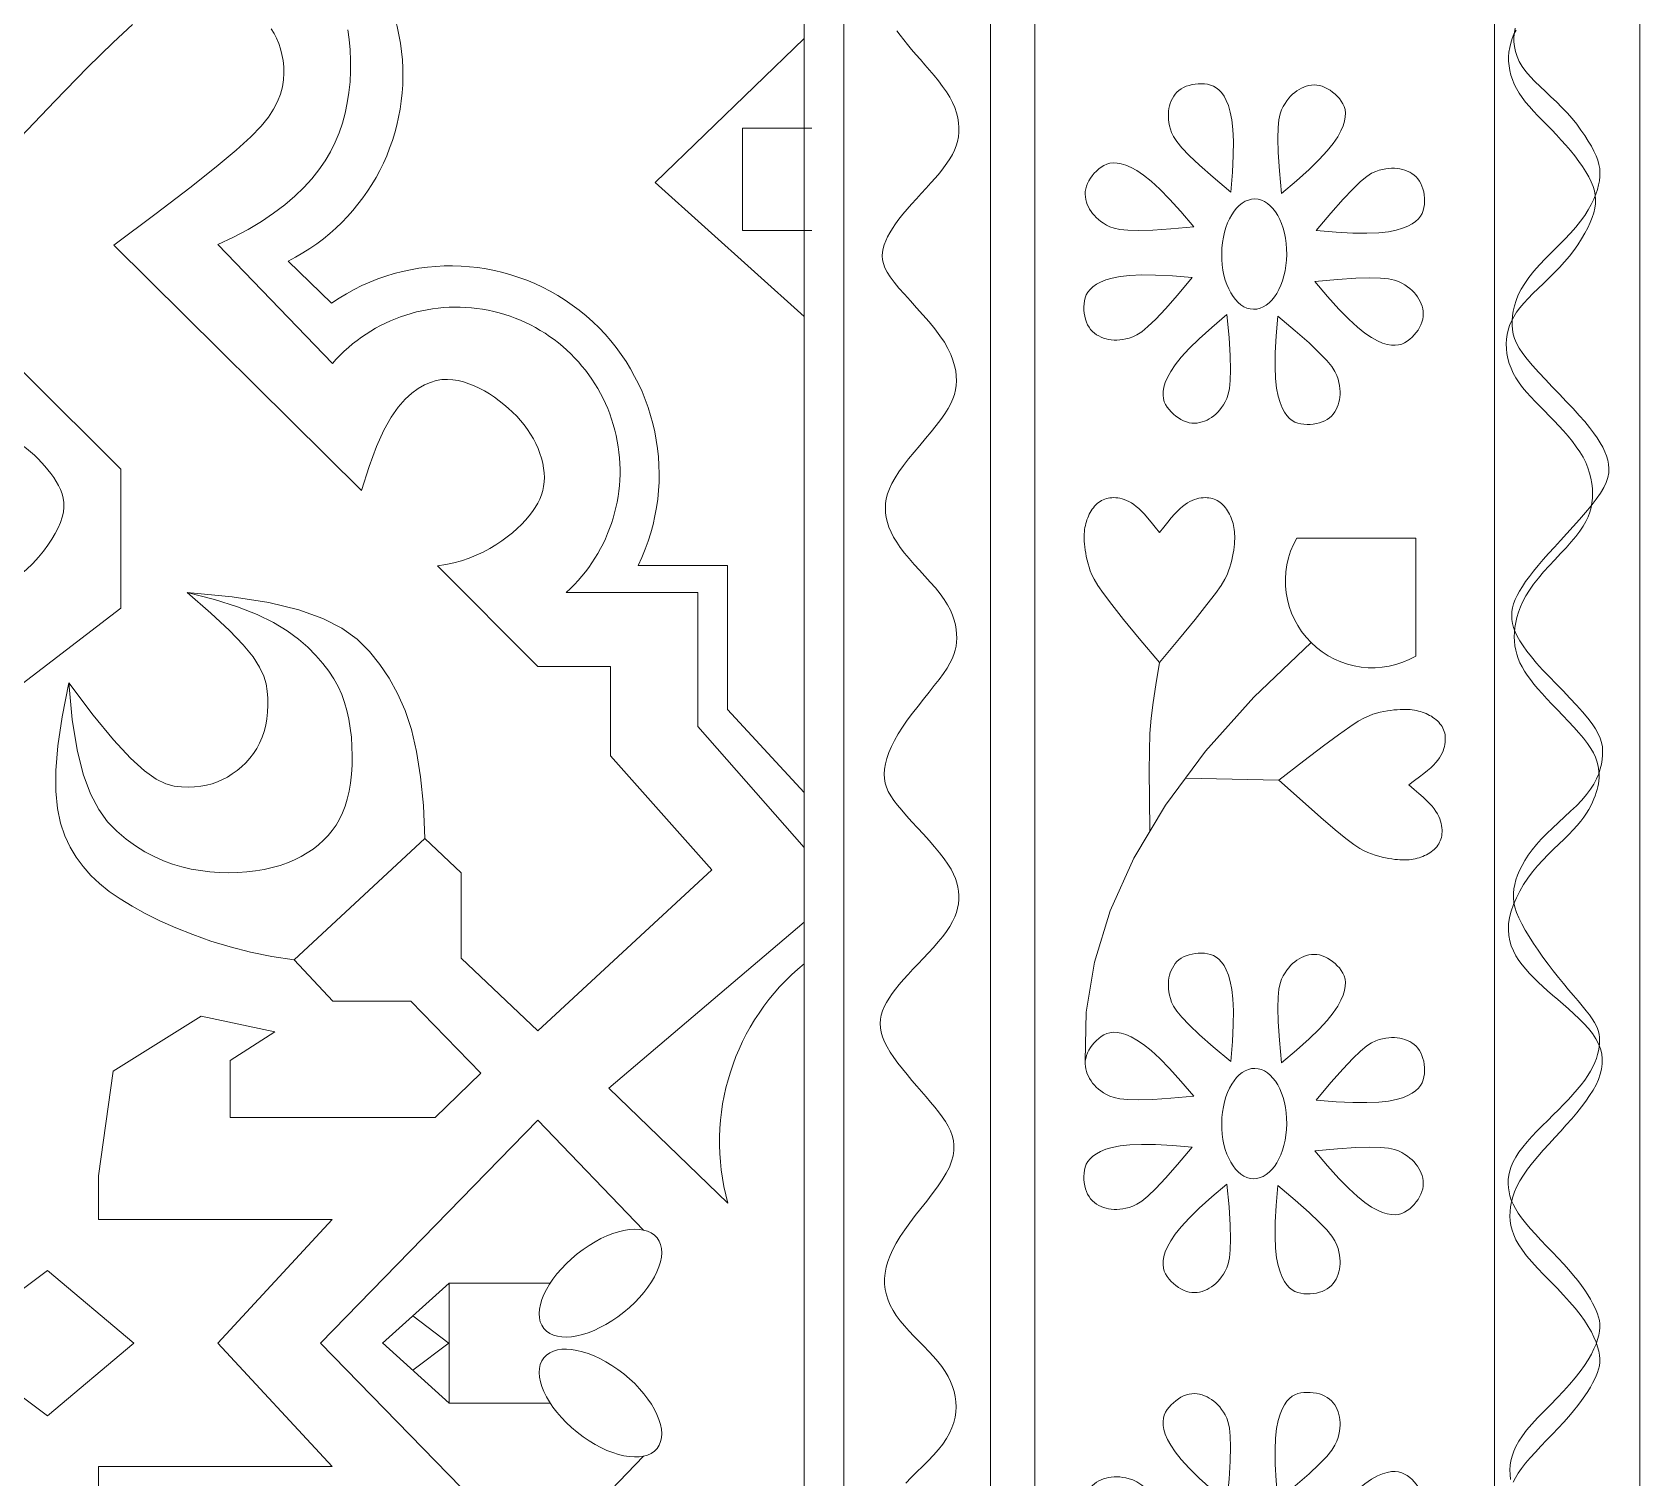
# Model space of a CAD drawing. Header units: inches. Extents: x -813 to 82, y -70 to 268.
# Drawn here: x -20.35 to -3, y 157.28 to 172.88 of the extents above; entities that cross this region are included whole.
import ezdxf

# ---------------------------------------------------------------- set-up
doc = ezdxf.new("R2010")
doc.units = ezdxf.units.IN
doc.header["$MEASUREMENT"] = 0
for name, color, linetype, lineweight, true_color in [('Black', 7, 'Continuous', 0, 0x000000), ('Blue', 7, 'Continuous', 0, 0x1081b2), ('Brown', 7, 'Continuous', 0, 0x653e10), ('Grey', 7, 'Continuous', 0, 0x58676a), ('Layak Architect', 1, 'Continuous', 5, 0xff0000), ('Mustard', 7, 'Continuous', 0, 0xa79b1b), ('White', 7, 'Continuous', 0, 0xffffff)]:
    doc.layers.add(name, color=color, linetype=linetype, lineweight=lineweight, true_color=true_color)
doc.layers.add('Rugs', color=201, linetype='Continuous')

# ---------------------------------------------------------------- blocks, each defined once
blk = doc.blocks.new('*U72')
at = {"layer": 'Mustard'}
blk.add_lwpolyline([(11.32, -20.49), (4.65, -14.93), (-0.53, -10.37), (-4.43, -6.69), (-7.23, -3.75), (-9.15, -1.41), (-10.37, 0.46), (-11.11, 2), (-11.55, 3.34), (-11.87, 4.59), (-12.1, 5.79), (-12.25, 6.94), (-12.31, 8.04), (-12.3, 9.1), (-12.22, 10.13), (-12.06, 11.12), (-11.84, 12.1), (-11.56, 13.05), (-11.2, 13.98), (-10.78, 14.87), (-10.28, 15.73), (-9.7, 16.53), (-9.04, 17.28), (-8.29, 17.96), (-7.46, 18.56), (-6.53, 19.09), (-5.52, 19.53), (-4.45, 19.89), (-3.33, 20.17), (-2.17, 20.36), (-0.99, 20.47), (0.2, 20.49), (1.38, 20.43), (2.54, 20.27), (3.68, 20), (4.78, 19.58), (5.85, 18.98), (6.87, 18.17), (7.85, 17.12), (8.78, 15.79), (9.65, 14.17), (10.45, 12.2), (11.15, 9.77), (11.72, 6.79), (12.12, 3.14), (12.31, -1.3), (12.27, -6.65), (11.95, -13.01), (11.32, -20.49)], dxfattribs=at)
blk = doc.blocks.new('*U92')
at = {"layer": 'Mustard', "color": 0, "linetype": 'ByBlock', "lineweight": -2, "transparency": 16777216}
for p, rotation in [((6003767008.540522, 3337138647.324628), 315.0000000000001), ((6003766946.314736, 3337138618.737947), 45.00000000000002), ((6003767035.721244, 3337138622.132231), 270), ((6003767037.127202, 3337138585.098843), 225), ((6003766947.720695, 3337138581.704559), 90.00000000000001), ((6003766974.901417, 3337138556.512162), 135), ((6003767011.934805, 3337138557.91812), 180)]:
    blk.add_blockref('*U72', p, dxfattribs=dict(at, rotation=rotation))
blk.add_blockref('*U72', (6003766971.507133, 3337138645.91867), dxfattribs=at)
blk = doc.blocks.new('*U93')
at = {"layer": 'Mustard'}
blk.add_lwpolyline([(11.32, -20.49), (4.65, -14.93), (-0.53, -10.37), (-4.43, -6.69), (-7.23, -3.75), (-9.15, -1.41), (-10.37, 0.46), (-11.11, 2), (-11.55, 3.34), (-11.87, 4.59), (-12.1, 5.79), (-12.25, 6.94), (-12.31, 8.04), (-12.3, 9.1), (-12.22, 10.13), (-12.06, 11.12), (-11.84, 12.1), (-11.56, 13.05), (-11.2, 13.98), (-10.78, 14.87), (-10.28, 15.73), (-9.7, 16.53), (-9.04, 17.28), (-8.29, 17.96), (-7.46, 18.56), (-6.53, 19.09), (-5.52, 19.53), (-4.45, 19.89), (-3.33, 20.17), (-2.17, 20.36), (-0.99, 20.47), (0.2, 20.49), (1.38, 20.43), (2.54, 20.27), (3.68, 20), (4.78, 19.58), (5.85, 18.98), (6.87, 18.17), (7.85, 17.12), (8.78, 15.79), (9.65, 14.17), (10.45, 12.2), (11.15, 9.77), (11.72, 6.79), (12.12, 3.14), (12.31, -1.3), (12.27, -6.65), (11.95, -13.01), (11.32, -20.49)], dxfattribs=at)
blk = doc.blocks.new('*U68')
at = {"layer": 'Mustard', "color": 0, "linetype": 'ByBlock', "lineweight": -2, "transparency": 16777216}
for p, rotation in [((6003767008.540522, 3337138647.324628), 315.0000000000001), ((6003766946.314736, 3337138618.737947), 45.00000000000002), ((6003767035.721244, 3337138622.132231), 270), ((6003767037.127202, 3337138585.098843), 225), ((6003766947.720695, 3337138581.704559), 90.00000000000001), ((6003766974.901417, 3337138556.512162), 135), ((6003767011.934805, 3337138557.91812), 180)]:
    blk.add_blockref('*U93', p, dxfattribs=dict(at, rotation=rotation))
blk.add_blockref('*U93', (6003766971.507133, 3337138645.91867), dxfattribs=at)
blk = doc.blocks.new('*U53')
at = {"layer": 'Mustard'}
blk.add_lwpolyline([(11.32, -20.49), (4.65, -14.93), (-0.53, -10.37), (-4.43, -6.69), (-7.23, -3.75), (-9.15, -1.41), (-10.37, 0.46), (-11.11, 2), (-11.55, 3.34), (-11.87, 4.59), (-12.1, 5.79), (-12.25, 6.94), (-12.31, 8.04), (-12.3, 9.1), (-12.22, 10.13), (-12.06, 11.12), (-11.84, 12.1), (-11.56, 13.05), (-11.2, 13.98), (-10.78, 14.87), (-10.28, 15.73), (-9.7, 16.53), (-9.04, 17.28), (-8.29, 17.96), (-7.46, 18.56), (-6.53, 19.09), (-5.52, 19.53), (-4.45, 19.89), (-3.33, 20.17), (-2.17, 20.36), (-0.99, 20.47), (0.2, 20.49), (1.38, 20.43), (2.54, 20.27), (3.68, 20), (4.78, 19.58), (5.85, 18.98), (6.87, 18.17), (7.85, 17.12), (8.78, 15.79), (9.65, 14.17), (10.45, 12.2), (11.15, 9.77), (11.72, 6.79), (12.12, 3.14), (12.31, -1.3), (12.27, -6.65), (11.95, -13.01), (11.32, -20.49)], dxfattribs=at)
blk = doc.blocks.new('*U23')
at = {"layer": 'Mustard', "color": 0, "linetype": 'ByBlock', "lineweight": -2, "transparency": 16777216}
for p, rotation in [((6003767008.540522, 3337138647.324628), 315.0000000000001), ((6003766946.314736, 3337138618.737947), 45.00000000000002), ((6003767035.721244, 3337138622.132231), 270), ((6003767037.127202, 3337138585.098843), 225), ((6003766947.720695, 3337138581.704559), 90.00000000000001), ((6003766974.901417, 3337138556.512162), 135), ((6003767011.934805, 3337138557.91812), 180)]:
    blk.add_blockref('*U53', p, dxfattribs=dict(at, rotation=rotation))
blk.add_blockref('*U53', (6003766971.507133, 3337138645.91867), dxfattribs=at)
blk = doc.blocks.new('*U58')
at = {"layer": 'Brown'}
blk.add_lwpolyline([(-17.75, 30.14), (-14.02, 30.84), (-10.75, 31.13), (-7.89, 31.04), (-5.38, 30.65), (-3.16, 29.99), (-1.19, 29.12), (0.6, 28.1), (2.27, 26.97), (3.85, 25.78), (5.36, 24.54), (6.8, 23.26), (8.17, 21.94), (9.48, 20.58), (10.73, 19.19), (11.91, 17.77), (13.03, 16.33), (14.1, 14.87), (15.08, 13.38), (15.96, 11.87), (16.71, 10.31), (17.31, 8.71), (17.74, 7.06), (17.98, 5.35), (17.99, 3.57), (17.77, 1.73), (17.32, -0.18), (16.64, -2.16), (15.74, -4.2), (14.64, -6.31), (13.34, -8.48), (11.85, -10.71), (10.18, -13), (8.32, -15.35), (6.19, -17.73), (3.68, -20.11), (0.7, -22.47), (-2.86, -24.78), (-7.09, -27.01), (-12.1, -29.13), (-17.99, -31.13)], dxfattribs=at)
blk = doc.blocks.new('*U19')
at = {"layer": 'Brown', "color": 0, "linetype": 'ByBlock', "lineweight": -2, "transparency": 16777216}
for p, rotation in [((6003768065.780017, 3337139574.503247), 90.00000000000001), ((6003768003.733656, 3337139511.52211), 180), ((6003768066.714793, 3337139449.475749), 270)]:
    blk.add_blockref('*U58', p, dxfattribs=dict(at, rotation=rotation))
blk.add_blockref('*U58', (6003768128.761154, 3337139512.456886), dxfattribs=at)
blk = doc.blocks.new('C3')
at = {"layer": 'Black'}
for points in [[(-322.76, 4001.8), (-331.84, 4004.67), (-339.37, 4007.51), (-345.52, 4010.31), (-350.45, 4013.05), (-354.33, 4015.73), (-357.33, 4018.33), (-359.61, 4020.86), (-361.35, 4023.31), (-362.68, 4025.66), (-363.67, 4027.93), (-364.33, 4030.13), (-364.7, 4032.27), (-364.8, 4034.36), (-364.68, 4036.42), (-364.34, 4038.44), (-363.83, 4040.45), (-363.18, 4042.45), (-362.38, 4044.44), (-361.46, 4046.41), (-360.43, 4048.36), (-359.29, 4050.27), (-358.06, 4052.13), (-356.74, 4053.95), (-355.36, 4055.71), (-353.91, 4057.4), (-352.4, 4059.02), (-350.84, 4060.57), (-349.22, 4062.03), (-347.56, 4063.4), (-345.85, 4064.67), (-344.1, 4065.84), (-342.31, 4066.91), (-340.49, 4067.85), (-338.64, 4068.68), (-336.78, 4069.4), (-334.92, 4069.98), (-333.07, 4070.44), (-331.23, 4070.78), (-329.43, 4070.98), (-327.68, 4071.05), (-325.97, 4070.98), (-324.31, 4070.77), (-322.69, 4070.42), (-321.09, 4069.94), (-319.51, 4069.3), (-317.94, 4068.52), (-316.36, 4067.6), (-314.77, 4066.53), (-313.16, 4065.3), (-311.54, 4063.93), (-309.92, 4062.41), (-308.31, 4060.75), (-306.72, 4058.95), (-305.16, 4057), (-303.64, 4054.92), (-302.18, 4052.7), (-300.78, 4050.35), (-299.46, 4047.86), (-298.24, 4045.26), (-297.13, 4042.54), (-296.15, 4039.71), (-295.33, 4036.78), (-294.67, 4033.75), (-294.2, 4030.62)], [(-497.16, 3996.65), (-493.42, 3997.19), (-489.54, 3997.54), (-485.57, 3997.7), (-481.53, 3997.67), (-477.47, 3997.46), (-473.44, 3997.05), (-469.47, 3996.44), (-465.6, 3995.65), (-461.82, 3994.63), (-458.14, 3993.39), (-454.54, 3991.89), (-451, 3990.12), (-447.53, 3988.06), (-444.12, 3985.69), (-440.75, 3982.99), (-437.42, 3979.95), (-434.14, 3976.54), (-430.91, 3972.74), (-427.74, 3968.54), (-424.63, 3963.92), (-421.6, 3958.86), (-418.65, 3953.34), (-415.8, 3947.34)]]:
    blk.add_lwpolyline(points, dxfattribs=at)
blk.add_arc((-330.1, 4037.64), 62.07, 42.19982, 229.01526, dxfattribs=at)
at = {"layer": 'Blue'}
for points in [[(-497.69, 4438.66), (-496.05, 4438.37), (-494.34, 4438.22), (-492.57, 4438.22), (-490.75, 4438.4), (-488.9, 4438.78), (-487.02, 4439.38), (-485.13, 4440.22), (-483.24, 4441.33), (-481.36, 4442.71), (-479.49, 4444.33), (-477.6, 4446.14), (-475.7, 4448.1), (-473.78, 4450.15), (-471.82, 4452.25), (-469.82, 4454.35), (-467.76, 4456.41), (-465.65, 4458.37), (-463.51, 4460.23), (-461.35, 4461.98), (-459.19, 4463.59), (-457.08, 4465.06), (-455.02, 4466.39), (-453.04, 4467.55), (-451.16, 4468.53), (-449.41, 4469.33), (-447.75, 4469.96), (-446.17, 4470.41), (-444.63, 4470.69), (-443.11, 4470.81), (-441.59, 4470.78), (-440.02, 4470.6), (-438.39, 4470.29), (-436.67, 4469.83), (-434.87, 4469.23), (-432.98, 4468.46), (-431.01, 4467.51), (-428.96, 4466.37), (-426.84, 4465.02), (-424.65, 4463.44), (-422.4, 4461.63), (-420.09, 4459.58), (-417.73, 4457.34), (-415.34, 4454.98), (-412.93, 4452.58), (-410.52, 4450.21), (-408.12, 4447.92), (-405.75, 4445.8), (-403.42, 4443.9), (-401.14, 4442.3), (-398.91, 4440.96), (-396.75, 4439.88), (-394.66, 4439.04), (-392.64, 4438.4), (-390.69, 4437.95), (-388.81, 4437.66), (-387.02, 4437.51), (-385.31, 4437.5), (-383.64, 4437.63), (-381.98, 4437.94), (-380.29, 4438.46), (-378.53, 4439.23), (-376.66, 4440.26), (-374.64, 4441.6), (-372.44, 4443.27), (-370.03, 4445.29), (-367.44, 4447.6), (-364.74, 4450.11), (-361.96, 4452.74), (-359.17, 4455.42), (-356.41, 4458.06), (-353.73, 4460.59), (-351.19, 4462.93), (-348.82, 4465.01), (-346.62, 4466.83), (-344.57, 4468.41), (-342.65, 4469.76), (-340.83, 4470.91), (-339.1, 4471.87), (-337.44, 4472.66), (-335.83, 4473.28), (-334.24, 4473.77), (-332.66, 4474.08), (-331.05, 4474.2), (-329.39, 4474.1), (-327.65, 4473.75), (-325.81, 4473.13), (-323.84, 4472.21), (-321.71, 4470.96), (-319.42, 4469.37), (-316.97, 4467.48), (-314.42, 4465.37), (-311.8, 4463.09), (-309.14, 4460.7), (-306.49, 4458.27), (-303.87, 4455.86), (-301.33, 4453.53), (-298.89, 4451.33), (-296.57, 4449.29), (-294.35, 4447.39), (-292.23, 4445.66), (-290.21, 4444.07), (-288.28, 4442.66), (-286.44, 4441.4), (-284.69, 4440.32), (-283.03, 4439.41), (-281.43, 4438.66), (-279.88, 4438.09), (-278.37, 4437.69), (-276.88, 4437.45), (-275.4, 4437.37), (-273.91, 4437.46), (-272.4, 4437.71), (-270.85, 4438.11), (-269.25, 4438.7), (-267.57, 4439.48), (-265.8, 4440.46), (-263.91, 4441.67), (-261.9, 4443.12), (-259.74, 4444.84), (-257.42, 4446.82), (-254.92, 4449.09), (-252.3, 4451.56), (-249.59, 4454.16), (-246.85, 4456.8), (-244.13, 4459.41), (-241.48, 4461.89), (-238.95, 4464.18), (-236.59, 4466.18), (-234.44, 4467.83), (-232.47, 4469.15), (-230.66, 4470.16), (-228.96, 4470.91), (-227.33, 4471.41), (-225.75, 4471.7), (-224.17, 4471.82), (-222.56, 4471.8), (-220.89, 4471.65), (-219.15, 4471.37), (-217.35, 4470.93), (-215.49, 4470.32), (-213.59, 4469.51), (-211.64, 4468.48), (-209.64, 4467.21), (-207.61, 4465.68), (-205.54, 4463.88), (-203.44, 4461.86), (-201.33, 4459.68), (-199.21, 4457.41), (-197.08, 4455.1), (-194.96, 4452.82), (-192.85, 4450.63), (-190.76, 4448.58), (-188.7, 4446.74), (-186.67, 4445.1), (-184.67, 4443.65), (-182.72, 4442.39), (-180.8, 4441.3), (-178.94, 4440.37), (-177.12, 4439.61), (-175.36, 4438.98), (-173.65, 4438.5), (-171.97, 4438.17), (-170.29, 4438.01), (-168.59, 4438.01), (-166.83, 4438.21), (-164.99, 4438.61), (-163.04, 4439.23), (-160.95, 4440.08), (-158.71, 4441.16), (-156.34, 4442.46), (-153.86, 4443.94), (-151.3, 4445.57), (-148.7, 4447.34), (-146.09, 4449.2), (-143.49, 4451.12), (-140.94, 4453.09), (-138.46, 4455.07), (-136.07, 4457.03), (-133.78, 4458.94), (-131.6, 4460.78), (-129.54, 4462.51), (-127.62, 4464.12), (-125.84, 4465.56), (-124.21, 4466.81), (-122.75, 4467.85), (-121.42, 4468.7), (-120.2, 4469.36), (-119.06, 4469.86), (-117.96, 4470.22), (-116.87, 4470.45), (-115.76, 4470.57), (-114.6, 4470.61), (-113.37, 4470.57), (-112.06, 4470.45), (-110.68, 4470.23), (-109.24, 4469.9), (-107.74, 4469.45), (-106.18, 4468.88), (-104.58, 4468.15), (-102.93, 4467.27), (-101.24, 4466.23), (-99.52, 4465.03), (-97.76, 4463.68), (-95.96, 4462.19), (-94.12, 4460.57), (-92.24, 4458.84), (-90.32, 4457), (-88.36, 4455.07), (-86.36, 4453.06), (-84.33, 4451.01), (-82.28, 4448.95), (-80.23, 4446.93), (-78.2, 4445), (-76.18, 4443.19), (-74.21, 4441.55), (-72.29, 4440.11), (-70.43, 4438.91), (-68.63, 4437.94), (-66.89, 4437.19), (-65.19, 4436.64), (-63.54, 4436.28), (-61.93, 4436.08), (-60.34, 4436.04), (-58.79, 4436.14), (-57.25, 4436.36), (-55.72, 4436.72), (-54.17, 4437.23), (-52.58, 4437.91), (-50.94, 4438.78), (-49.22, 4439.85), (-47.4, 4441.13), (-45.48, 4442.65), (-43.42, 4444.4), (-41.26, 4446.35), (-39.02, 4448.44), (-36.74, 4450.61), (-34.44, 4452.8), (-32.16, 4454.98), (-29.91, 4457.07), (-27.74, 4459.02), (-25.65, 4460.79), (-23.67, 4462.39), (-21.78, 4463.81), (-19.99, 4465.08), (-18.29, 4466.19), (-16.68, 4467.17), (-15.16, 4468.02), (-13.72, 4468.76), (-12.37, 4469.38), (-11.07, 4469.9), (-9.81, 4470.29), (-8.55, 4470.57), (-7.27, 4470.72), (-5.95, 4470.73), (-4.54, 4470.6), (-3.04, 4470.33), (-1.4, 4469.9), (0.35, 4469.3), (2.22, 4468.53), (4.21, 4467.56), (6.31, 4466.38), (8.5, 4464.98), (10.8, 4463.35), (13.19, 4461.46), (15.66, 4459.32), (18.19, 4456.99), (20.74, 4454.54), (23.3, 4452.04), (25.84, 4449.57), (28.32, 4447.2), (30.71, 4445), (32.99, 4443.04), (35.14, 4441.4), (37.17, 4440.04), (39.1, 4438.96), (40.96, 4438.12), (42.75, 4437.5), (44.51, 4437.08), (46.26, 4436.83), (48.01, 4436.72), (49.79, 4436.75), (51.6, 4436.92)], [(52.58, 4437.91), (50.94, 4438.78), (49.22, 4439.85), (47.4, 4441.13), (45.48, 4442.65), (43.42, 4444.4), (41.26, 4446.35), (39.02, 4448.44), (36.74, 4450.61), (34.44, 4452.8), (32.16, 4454.98), (29.91, 4457.07), (27.74, 4459.02), (25.65, 4460.79), (23.67, 4462.39), (21.78, 4463.81), (19.99, 4465.08), (18.29, 4466.19), (16.68, 4467.17), (15.16, 4468.02), (13.72, 4468.76), (12.37, 4469.38), (11.07, 4469.9), (9.81, 4470.29), (8.55, 4470.57), (7.27, 4470.72), (5.95, 4470.73), (4.54, 4470.6), (3.04, 4470.33), (1.4, 4469.9), (-0.35, 4469.3), (-2.22, 4468.53), (-4.21, 4467.56), (-6.31, 4466.38), (-8.5, 4464.98), (-10.8, 4463.35), (-13.19, 4461.46), (-15.66, 4459.32), (-18.19, 4456.99), (-20.74, 4454.54), (-23.3, 4452.04), (-25.84, 4449.57), (-28.32, 4447.2), (-30.71, 4445), (-32.99, 4443.04), (-35.14, 4441.4), (-37.17, 4440.04), (-39.1, 4438.96), (-40.96, 4438.12), (-42.75, 4437.5), (-44.51, 4437.08), (-46.26, 4436.83), (-48.01, 4436.72), (-49.79, 4436.75), (-51.6, 4436.92), (-53.46, 4437.24), (-55.36, 4437.74), (-57.32, 4438.43), (-59.34, 4439.32), (-61.44, 4440.44), (-63.62, 4441.8), (-65.87, 4443.41), (-68.2, 4445.23), (-70.58, 4447.22), (-72.99, 4449.33), (-75.41, 4451.51), (-77.83, 4453.73), (-80.24, 4455.92), (-82.6, 4458.06), (-84.91, 4460.09), (-87.17, 4462.01), (-89.38, 4463.79), (-91.55, 4465.42), (-93.67, 4466.89), (-95.75, 4468.19), (-97.8, 4469.3), (-99.81, 4470.22), (-101.8, 4470.92), (-103.76, 4471.4), (-105.7, 4471.66), (-107.62, 4471.67), (-109.54, 4471.45), (-111.44, 4470.97), (-113.34, 4470.23), (-115.24, 4469.22), (-117.14, 4467.94), (-119.04, 4466.43), (-120.93, 4464.72), (-122.81, 4462.87), (-124.66, 4460.91), (-126.49, 4458.88), (-128.27, 4456.84), (-130.02, 4454.81), (-131.72, 4452.84), (-133.38, 4450.93), (-135.02, 4449.1), (-136.64, 4447.36), (-138.25, 4445.7), (-139.88, 4444.14), (-141.51, 4442.67), (-143.18, 4441.32), (-144.89, 4440.08), (-146.64, 4438.97), (-148.45, 4438.01), (-150.33, 4437.23), (-152.29, 4436.64), (-154.33, 4436.26), (-156.47, 4436.12), (-158.71, 4436.22), (-161.06, 4436.59), (-163.49, 4437.21), (-165.99, 4438.07), (-168.52, 4439.14), (-171.05, 4440.42), (-173.56, 4441.88), (-176.02, 4443.5), (-178.4, 4445.27), (-180.68, 4447.17), (-182.87, 4449.16), (-184.96, 4451.2), (-186.96, 4453.24), (-188.89, 4455.26), (-190.74, 4457.2), (-192.53, 4459.03), (-194.25, 4460.71), (-195.92, 4462.2), (-197.53, 4463.51), (-199.09, 4464.67), (-200.59, 4465.67), (-202.03, 4466.54), (-203.41, 4467.29), (-204.74, 4467.94), (-206, 4468.5), (-207.21, 4468.99), (-208.37, 4469.4), (-209.5, 4469.75), (-210.61, 4470.02), (-211.71, 4470.23), (-212.82, 4470.37), (-213.95, 4470.45), (-215.11, 4470.47), (-216.31, 4470.42), (-217.58, 4470.29), (-218.91, 4470.04), (-220.31, 4469.64), (-221.82, 4469.08), (-223.42, 4468.31), (-225.13, 4467.32), (-226.97, 4466.07), (-228.94, 4464.55), (-231.01, 4462.8), (-233.16, 4460.89), (-235.35, 4458.85), (-237.55, 4456.76), (-239.73, 4454.66), (-241.86, 4452.61), (-243.9, 4450.67), (-245.85, 4448.88), (-247.69, 4447.24), (-249.45, 4445.76), (-251.15, 4444.43), (-252.79, 4443.24), (-254.39, 4442.19), (-255.97, 4441.28), (-257.55, 4440.49), (-259.13, 4439.83), (-260.73, 4439.29), (-262.34, 4438.88), (-263.99, 4438.58), (-265.66, 4438.41), (-267.37, 4438.36), (-269.12, 4438.43), (-270.92, 4438.61), (-272.78, 4438.91), (-274.69, 4439.35), (-276.66, 4439.93), (-278.68, 4440.68), (-280.75, 4441.61), (-282.88, 4442.74), (-285.06, 4444.08), (-287.3, 4445.66), (-289.59, 4447.46), (-291.9, 4449.46), (-294.24, 4451.57), (-296.56, 4453.74), (-298.85, 4455.9), (-301.1, 4457.99), (-303.28, 4459.94), (-305.36, 4461.7), (-307.35, 4463.2), (-309.24, 4464.46), (-311.06, 4465.5), (-312.83, 4466.33), (-314.58, 4466.97), (-316.31, 4467.44), (-318.06, 4467.75), (-319.83, 4467.93), (-321.65, 4467.99), (-323.52, 4467.92), (-325.42, 4467.72), (-327.36, 4467.38), (-329.32, 4466.88), (-331.31, 4466.22), (-333.31, 4465.39), (-335.31, 4464.38), (-337.32, 4463.19), (-339.33, 4461.84), (-341.33, 4460.34), (-343.32, 4458.73), (-345.28, 4457.02), (-347.23, 4455.25), (-349.14, 4453.44), (-351.02, 4451.61), (-352.86, 4449.79), (-354.67, 4447.99), (-356.45, 4446.25), (-358.23, 4444.57), (-359.99, 4442.99), (-361.76, 4441.52), (-363.54, 4440.18), (-365.34, 4438.99), (-367.17, 4437.98), (-369.01, 4437.14), (-370.87, 4436.46), (-372.73, 4435.95), (-374.58, 4435.59), (-376.41, 4435.39), (-378.23, 4435.34), (-380.01, 4435.43), (-381.75, 4435.67), (-383.45, 4436.05), (-385.14, 4436.59), (-386.82, 4437.3), (-388.5, 4438.18), (-390.2, 4439.24), (-391.91, 4440.49), (-393.66, 4441.94), (-395.46, 4443.59), (-397.29, 4445.41), (-399.18, 4447.35), (-401.1, 4449.37), (-403.08, 4451.43), (-405.09, 4453.48), (-407.16, 4455.5), (-409.27, 4457.43), (-411.42, 4459.23), (-413.6, 4460.91), (-415.78, 4462.44), (-417.95, 4463.83), (-420.09, 4465.08), (-422.17, 4466.17), (-424.18, 4467.1), (-426.09, 4467.86), (-427.9, 4468.45), (-429.62, 4468.87), (-431.28, 4469.11), (-432.91, 4469.16), (-434.53, 4469.03), (-436.16, 4468.71), (-437.84, 4468.19), (-439.59, 4467.47), (-441.43, 4466.55), (-443.35, 4465.44), (-445.33, 4464.18), (-447.34, 4462.77), (-449.38, 4461.25), (-451.42, 4459.62), (-453.43, 4457.92), (-455.41, 4456.15), (-457.34, 4454.36), (-459.22, 4452.55), (-461.05, 4450.75), (-462.85, 4448.98), (-464.61, 4447.26), (-466.35, 4445.62), (-468.08, 4444.08), (-469.79, 4442.65), (-471.49, 4441.37), (-473.19, 4440.22), (-474.89, 4439.22), (-476.59, 4438.36), (-478.3, 4437.65), (-480.01, 4437.08), (-481.73, 4436.65), (-483.46, 4436.36), (-485.2, 4436.22), (-486.95, 4436.22), (-488.7, 4436.35), (-490.43, 4436.63), (-492.13, 4437.03), (-493.81, 4437.57), (-495.44, 4438.24), (-497.03, 4439.04)], [(52.95, 4207.88), (50.86, 4209.94), (48.76, 4212.08), (46.65, 4214.23), (44.53, 4216.35), (42.42, 4218.37), (40.31, 4220.25), (38.22, 4221.91), (36.15, 4223.32), (34.1, 4224.48), (32.06, 4225.4), (30.05, 4226.09), (28.05, 4226.58), (26.08, 4226.85), (24.11, 4226.95), (22.17, 4226.86), (20.24, 4226.61), (18.32, 4226.2), (16.41, 4225.61), (14.51, 4224.86), (12.61, 4223.93), (10.72, 4222.83), (8.82, 4221.55), (6.93, 4220.08), (5.02, 4218.45), (3.11, 4216.67), (1.2, 4214.81), (-0.72, 4212.9), (-2.65, 4210.99), (-4.58, 4209.14), (-6.52, 4207.38), (-8.46, 4205.77), (-10.41, 4204.34), (-12.36, 4203.1), (-14.33, 4202.06), (-16.31, 4201.22), (-18.3, 4200.58), (-20.32, 4200.14), (-22.37, 4199.92), (-24.44, 4199.9), (-26.54, 4200.09), (-28.69, 4200.5), (-30.88, 4201.13), (-33.13, 4201.97), (-35.44, 4203.02), (-37.83, 4204.3), (-40.3, 4205.8), (-42.87, 4207.51), (-45.52, 4209.44), (-48.25, 4211.51), (-51.01, 4213.67), (-53.77, 4215.84), (-56.52, 4217.95), (-59.21, 4219.93), (-61.81, 4221.71), (-64.29, 4223.23), (-66.64, 4224.42), (-68.85, 4225.29), (-70.95, 4225.86), (-72.95, 4226.14), (-74.87, 4226.16), (-76.73, 4225.93), (-78.55, 4225.47), (-80.34, 4224.8), (-82.12, 4223.94), (-83.9, 4222.9), (-85.69, 4221.7), (-87.51, 4220.36), (-89.36, 4218.89), (-91.25, 4217.31), (-93.2, 4215.63), (-95.22, 4213.88), (-97.3, 4212.07), (-99.45, 4210.23), (-101.62, 4208.41), (-103.81, 4206.63), (-105.98, 4204.95), (-108.12, 4203.39), (-110.19, 4202), (-112.19, 4200.81), (-114.1, 4199.84), (-115.91, 4199.11), (-117.65, 4198.6), (-119.33, 4198.31), (-120.96, 4198.22), (-122.57, 4198.33), (-124.16, 4198.63), (-125.74, 4199.11), (-127.34, 4199.77), (-128.96, 4200.59), (-130.61, 4201.58), (-132.3, 4202.73), (-134.03, 4204.02), (-135.81, 4205.47), (-137.65, 4207.06), (-139.55, 4208.79), (-141.53, 4210.64), (-143.57, 4212.57), (-145.64, 4214.55), (-147.73, 4216.52), (-149.81, 4218.43), (-151.88, 4220.24), (-153.9, 4221.91), (-155.87, 4223.39), (-157.76, 4224.63), (-159.58, 4225.65), (-161.33, 4226.47), (-163.03, 4227.09), (-164.69, 4227.54), (-166.31, 4227.83), (-167.9, 4227.98), (-169.47, 4228), (-171.03, 4227.9), (-172.6, 4227.68), (-174.2, 4227.3), (-175.85, 4226.75), (-177.56, 4226.01), (-179.37, 4225.05), (-181.29, 4223.86), (-183.34, 4222.41), (-185.53, 4220.7), (-187.83, 4218.78), (-190.2, 4216.72), (-192.61, 4214.57), (-195, 4212.39), (-197.33, 4210.27), (-199.58, 4208.25), (-201.68, 4206.41), (-203.63, 4204.79), (-205.44, 4203.4), (-207.14, 4202.24), (-208.78, 4201.31), (-210.39, 4200.6), (-212.01, 4200.1), (-213.68, 4199.82), (-215.42, 4199.74), (-217.28, 4199.87), (-219.25, 4200.21), (-221.33, 4200.75), (-223.52, 4201.51), (-225.8, 4202.48), (-228.17, 4203.66), (-230.64, 4205.06), (-233.18, 4206.67), (-235.8, 4208.49), (-238.46, 4210.47), (-241.13, 4212.55), (-243.78, 4214.66), (-246.37, 4216.73), (-248.87, 4218.72), (-251.24, 4220.56), (-253.44, 4222.18), (-255.47, 4223.53), (-257.33, 4224.64), (-259.06, 4225.51), (-260.7, 4226.17), (-262.26, 4226.65), (-263.79, 4226.97), (-265.31, 4227.15), (-266.87, 4227.21), (-268.47, 4227.17), (-270.14, 4227.03), (-271.87, 4226.74), (-273.67, 4226.29), (-275.53, 4225.67), (-277.46, 4224.84), (-279.45, 4223.78), (-281.52, 4222.47), (-283.65, 4220.9), (-285.84, 4219.13), (-288.06, 4217.2), (-290.3, 4215.18), (-292.54, 4213.13), (-294.76, 4211.12), (-296.95, 4209.19), (-299.08, 4207.42), (-301.15, 4205.84), (-303.15, 4204.48), (-305.1, 4203.31), (-307, 4202.34), (-308.86, 4201.55), (-310.68, 4200.95), (-312.47, 4200.53), (-314.25, 4200.27), (-316.02, 4200.18), (-317.79, 4200.27), (-319.59, 4200.55), (-321.45, 4201.04), (-323.37, 4201.75), (-325.38, 4202.7), (-327.51, 4203.89), (-329.76, 4205.35), (-332.16, 4207.08), (-334.67, 4209.01), (-337.24, 4211.09), (-339.84, 4213.24), (-342.43, 4215.39), (-344.96, 4217.48), (-347.39, 4219.44), (-349.68, 4221.2), (-351.81, 4222.7), (-353.78, 4223.96), (-355.63, 4224.97), (-357.4, 4225.77), (-359.12, 4226.37), (-360.81, 4226.77), (-362.52, 4227.01), (-364.27, 4227.09), (-366.09, 4227.03), (-367.99, 4226.81), (-369.98, 4226.4), (-372.05, 4225.79), (-374.22, 4224.96), (-376.48, 4223.87), (-378.85, 4222.52), (-381.32, 4220.87), (-383.9, 4218.92), (-386.54, 4216.74), (-389.21, 4214.42), (-391.87, 4212.03), (-394.48, 4209.66), (-397, 4207.39), (-399.38, 4205.3), (-401.59, 4203.49), (-403.6, 4202.01), (-405.42, 4200.86), (-407.09, 4200.01), (-408.65, 4199.44), (-410.12, 4199.11), (-411.53, 4199), (-412.92, 4199.09), (-414.32, 4199.35), (-415.75, 4199.76), (-417.23, 4200.32), (-418.76, 4201.02), (-420.34, 4201.87), (-421.98, 4202.87), (-423.68, 4204.02), (-425.45, 4205.33), (-427.29, 4206.79), (-429.2, 4208.41), (-431.16, 4210.14), (-433.16, 4211.95), (-435.18, 4213.79), (-437.2, 4215.64), (-439.19, 4217.44), (-441.14, 4219.16), (-443.02, 4220.76), (-444.84, 4222.2), (-446.59, 4223.48), (-448.28, 4224.6), (-449.95, 4225.56), (-451.6, 4226.37), (-453.25, 4227.02), (-454.91, 4227.51), (-456.61, 4227.85), (-458.35, 4228.04), (-460.14, 4228.07), (-461.96, 4227.93), (-463.83, 4227.62), (-465.74, 4227.13), (-467.68, 4226.46), (-469.65, 4225.6), (-471.66, 4224.54), (-473.69, 4223.29), (-475.73, 4221.86), (-477.79, 4220.3), (-479.84, 4218.65), (-481.88, 4216.93), (-483.9, 4215.19), (-485.88, 4213.45), (-487.83, 4211.75), (-489.72, 4210.13), (-491.57, 4208.59), (-493.35, 4207.15), (-495.08, 4205.82), (-496.75, 4204.59)], [(-159.35, 4169.48), (-96.52, 4095.47), (-52.98, 4140.57)], [(-179.2, 4134.46), (-118.16, 4068.64), (-145.72, 4039.53), (-178.01, 4039.53), (-191.01, 4025.77), (-145.12, 3976.29), (-129.47, 3990.92), (-129.47, 4020.44), (-102.15, 4046.98), (-85.35, 4029.75), (-85.35, 3952.04), (-106.97, 3952.04), (-117.85, 3969.01), (-123.81, 3941.14), (-102.95, 3907.8), (-63.3, 3902.21), (-46.75, 3902.21), (-46.75, 3990.68), (0, 3947.41)], [(179.2, 4134.46), (118.16, 4068.64), (145.72, 4039.53), (178.01, 4039.53), (191.01, 4025.77), (145.12, 3976.29), (129.47, 3990.92), (129.47, 4020.44), (102.15, 4046.98), (85.35, 4029.75), (85.35, 3952.04), (106.97, 3952.04), (117.85, 3969.01), (123.81, 3941.14), (102.95, 3907.8), (63.3, 3902.21), (46.75, 3902.21), (46.75, 3990.68), (0, 3947.41)], [(-42.81, 4108.56), (-84.39, 4068.64), (0, 3986.3)], [(42.81, 4108.56), (84.39, 4068.64), (0, 3986.3)]]:
    blk.add_lwpolyline(points, dxfattribs=at)
blk.add_arc((-76.24, 4224.2), 86.81, 219.08066, 285.54532, dxfattribs=at)
at = {"layer": 'Brown'}
for points in [[(-265.15, 4361.4), (-244.57, 4339.75), (-224.06, 4321.41), (-203.68, 4306.29), (-183.53, 4294.31), (-163.68, 4285.37), (-144.22, 4279.38), (-125.23, 4276.25), (-106.77, 4275.91)], [(-213.08, 4349.24), (-213.87, 4313.85)], [(-257.62, 4303.97), (-249.22, 4302.6), (-242.44, 4301.58), (-236.51, 4300.86), (-230.71, 4300.4), (-224.26, 4300.16), (-216.43, 4300.09), (-206.46, 4300.15), (-193.61, 4300.3)]]:
    blk.add_lwpolyline(points, dxfattribs=at)
at = {"layer": 'Grey'}
for points in [[(-260.08, 4401.05), (-304.76, 4401.05), (-304.76, 4355.97)], [(-284.12, 4079.34), (-284.12, 4129.18), (-233.46, 4129.18), (-187.62, 4169.48)], [(-294.2, 4030.62), (-256.11, 4068.52), (-256.1, 4096.14), (-222.33, 4096.14), (-179.2, 4134.46)], [(-415.62, 3908.08), (-322.76, 4001.8)], [(-415.8, 3947.34), (-370.81, 3990.79)], [(-415.62, 3908.08), (-427.58, 3924.02), (-437.35, 3936.77), (-445.25, 3946.74), (-451.57, 3954.3), (-456.6, 3959.87), (-460.66, 3963.84), (-464.05, 3966.6), (-467.06, 3968.54), (-469.95, 3970.01), (-472.76, 3971.09), (-475.49, 3971.84), (-478.14, 3972.27), (-480.69, 3972.44), (-483.15, 3972.37), (-485.52, 3972.1), (-487.78, 3971.68), (-489.93, 3971.12), (-491.98, 3970.45), (-493.93, 3969.64), (-495.78, 3968.71), (-497.53, 3967.65)], [(-499.19, 3915.1), (-492.34, 3907.72), (-482.81, 3898.05), (-470.1, 3885.63), (-453.72, 3870.03)]]:
    blk.add_lwpolyline(points, dxfattribs=at)
blk.add_arc((-288.5, 4384.53), 32.87, 240.35384, 30.16216, dxfattribs=at)
blk.add_ellipse((-22.7, 4092.3), major_axis=(17.16, -21.43), ratio=0.515011, dxfattribs=at)
at = {"layer": 'Grey', "extrusion": (0, 0, -1)}
blk.add_ellipse((22.7, 4092.3), major_axis=(-17.16, -21.43), ratio=0.515011, dxfattribs=at)
at = {"layer": 'Layak Architect'}
for points in [[(-1490.01, 4485.9), (1490.01, 4485.9), (1490.01, 14.18), (-1490.01, 14.18)], [(-308.92, 4302.32), (-310.77, 4300.84), (-312.37, 4299.5), (-313.74, 4298.3), (-314.91, 4297.19), (-315.9, 4296.17), (-316.74, 4295.2), (-317.46, 4294.26), (-318.06, 4293.34), (-318.57, 4292.44), (-318.99, 4291.55), (-319.33, 4290.68), (-319.59, 4289.82), (-319.79, 4288.99), (-319.92, 4288.19), (-320, 4287.41), (-320.04, 4286.65), (-320.02, 4285.93), (-319.96, 4285.22), (-319.86, 4284.55), (-319.7, 4283.9), (-319.5, 4283.27), (-319.25, 4282.66), (-318.95, 4282.07), (-318.61, 4281.5), (-318.21, 4280.95), (-317.78, 4280.42), (-317.3, 4279.91), (-316.79, 4279.43), (-316.24, 4278.97), (-315.67, 4278.54), (-315.06, 4278.13), (-314.43, 4277.76), (-313.77, 4277.41), (-313.09, 4277.09), (-312.39, 4276.8), (-311.68, 4276.54), (-310.95, 4276.31), (-310.21, 4276.1), (-309.46, 4275.92), (-308.7, 4275.77), (-307.92, 4275.65), (-307.12, 4275.56), (-306.29, 4275.5), (-305.42, 4275.47), (-304.5, 4275.48), (-303.53, 4275.52), (-302.49, 4275.59), (-301.38, 4275.71), (-300.21, 4275.86), (-298.98, 4276.05), (-297.71, 4276.29), (-296.39, 4276.58), (-295.04, 4276.93), (-293.67, 4277.33), (-292.28, 4277.79), (-290.84, 4278.35), (-289.12, 4279.21), (-286.84, 4280.6), (-283.74, 4282.78), (-279.54, 4285.96), (-273.97, 4290.4), (-266.75, 4296.32), (-257.62, 4303.97), (-266.75, 4311.62), (-273.97, 4317.55), (-279.54, 4321.98), (-283.74, 4325.17), (-286.84, 4327.34), (-289.12, 4328.74), (-290.84, 4329.6), (-292.28, 4330.16), (-293.67, 4330.62), (-295.04, 4331.02), (-296.39, 4331.36), (-297.71, 4331.65), (-298.98, 4331.89), (-300.21, 4332.09), (-301.38, 4332.24), (-302.49, 4332.35), (-303.53, 4332.43), (-304.5, 4332.47), (-305.42, 4332.47), (-306.29, 4332.45), (-307.12, 4332.39), (-307.92, 4332.29), (-308.7, 4332.17), (-309.46, 4332.02), (-310.21, 4331.85), (-310.95, 4331.64), (-311.68, 4331.41), (-312.39, 4331.14), (-313.09, 4330.85), (-313.77, 4330.54), (-314.43, 4330.19), (-315.06, 4329.81), (-315.67, 4329.41), (-316.24, 4328.98), (-316.79, 4328.52), (-317.3, 4328.04), (-317.78, 4327.53), (-318.21, 4327), (-318.61, 4326.45), (-318.95, 4325.88), (-319.25, 4325.29), (-319.5, 4324.68), (-319.7, 4324.05), (-319.86, 4323.4), (-319.96, 4322.72), (-320.02, 4322.02), (-320.04, 4321.3), (-320, 4320.54), (-319.92, 4319.76), (-319.79, 4318.95), (-319.59, 4318.12), (-319.33, 4317.27), (-318.99, 4316.4), (-318.57, 4315.51), (-318.06, 4314.6), (-317.46, 4313.68), (-316.74, 4312.75), (-315.9, 4311.78), (-314.91, 4310.76), (-313.74, 4309.65), (-312.37, 4308.44), (-310.77, 4307.11), (-308.92, 4305.63), (-306.81, 4303.97)]]:
    blk.add_lwpolyline(points, close=True, dxfattribs=at)
for points in [[(0, 4430.9), (-1485.01, 4430.9), (-1485.01, 2250.04)], [(0, 4430.9), (1485.01, 4430.9), (1485.01, 2250.04)], [(0, 4256.73), (-1307.83, 4256.73), (-1307.83, 2250.04)], [(0, 4256.73), (1307.83, 4256.73), (1307.83, 2250.04)], [(0, 4240.04), (-1291.09, 4240.04), (-1291.09, 2250.04)], [(0, 4240.04), (1291.09, 4240.04), (1291.09, 2250.04)], [(0, 4184.48), (-1235.92, 4184.48), (-1235.92, 2250.04)], [(0, 4184.48), (1235.92, 4184.48), (1235.92, 2250.04)], [(-421.13, 4172.28), (-421.13, 4146.11), (-459.86, 4146.11), (-459.86, 4172.28)], [(0, 4169.48), (-1220.92, 4169.48), (-1220.92, 2250.04)], [(-493.79, 4169.48), (-439.37, 4112.98), (-388.63, 4169.48)], [(-208.45, 4169.43), (-239.87, 4140.44), (-294.38, 4140.44), (-294.38, 4106.61)], [(0, 4169.48), (1220.92, 4169.48), (1220.92, 2250.04)], [(-22.7, 4073.28), (-22.7, 4034.99), (0.06, 4009.75)], [(22.7, 4073.28), (22.7, 4034.99), (-0.06, 4009.75)], [(-22.7, 4034.99), (0.13, 4034.99)], [(0.13, 4034.99), (-10.29, 4021.23)], [(22.7, 4034.99), (-0.13, 4034.99)], [(-0.13, 4034.99), (10.29, 4021.23)], [(-10.29, 4021.23), (-10.29, 4021.23)], [(10.29, 4021.23), (10.29, 4021.23)], [(-409.6, 3974.03), (-393.67, 3990.5)], [(-284.11, 3935.75), (-276.35, 3944.76), (-269.81, 3951.76), (-264.33, 3956.99), (-259.72, 3960.73), (-255.84, 3963.24), (-252.5, 3964.79), (-249.53, 3965.65), (-246.78, 3966.07), (-244.09, 3966.29), (-241.46, 3966.34), (-238.88, 3966.23), (-236.36, 3965.96), (-233.93, 3965.52), (-231.58, 3964.91), (-229.32, 3964.14), (-227.16, 3963.21), (-225.12, 3962.11), (-223.19, 3960.86), (-221.38, 3959.48), (-219.69, 3957.97), (-218.14, 3956.36), (-216.71, 3954.67), (-215.43, 3952.89), (-214.29, 3951.06), (-213.29, 3949.18), (-212.44, 3947.24), (-211.74, 3945.22), (-211.2, 3943.13), (-210.81, 3940.93), (-210.57, 3938.61), (-210.49, 3936.17), (-210.57, 3933.59), (-210.87, 3930.82), (-211.72, 3927.7), (-213.51, 3924.05), (-216.61, 3919.66), (-221.42, 3914.35), (-228.33, 3907.93), (-237.71, 3900.21), (-249.96, 3890.99)], [(0, 3846.19), (-27.49, 3882.9), (0, 3915.53)], [(0, 3846.19), (27.49, 3882.9), (0, 3915.53)], [(-219.65, 3834.17), (-278.22, 3910.61), (-330.81, 3910.61), (-402.52, 3838.63)]]:
    blk.add_lwpolyline(points, dxfattribs=at)
for centre, radius, start, end in [((-328.81, 4035.55), 78.97, 64.14992, 214.78556), ((-479.93, 3938.84), 78.65, 26.58174, 243.54025)]:
    blk.add_arc(centre, radius, start, end, dxfattribs=at)
at = {"layer": 'Mustard'}
blk.add_lwpolyline([(-284.11, 3935.75), (-281.53, 3946.08), (-278.75, 3954.87), (-275.83, 3962.29), (-272.78, 3968.51), (-269.67, 3973.67), (-266.52, 3977.96), (-263.39, 3981.53), (-260.3, 3984.55), (-257.29, 3987.16), (-254.34, 3989.41), (-251.42, 3991.33), (-248.5, 3992.96), (-245.54, 3994.31), (-242.53, 3995.41), (-239.42, 3996.31), (-236.2, 3997.02), (-232.83, 3997.57), (-229.35, 3997.96), (-225.82, 3998.19), (-222.27, 3998.28), (-218.76, 3998.21), (-215.33, 3997.98), (-212.02, 3997.61), (-208.88, 3997.08), (-205.95, 3996.41), (-203.22, 3995.58), (-200.69, 3994.6), (-198.32, 3993.47), (-196.12, 3992.19), (-194.07, 3990.75), (-192.14, 3989.17), (-190.33, 3987.43), (-188.62, 3985.53), (-187.02, 3983.48), (-185.54, 3981.29), (-184.17, 3978.93), (-182.93, 3976.43), (-181.81, 3973.78), (-180.83, 3970.97), (-180, 3968.01), (-179.3, 3964.91), (-178.76, 3961.68), (-178.37, 3958.34), (-178.14, 3954.92), (-178.07, 3951.43), (-178.16, 3947.9), (-178.42, 3944.35), (-178.85, 3940.81), (-179.46, 3937.28), (-180.27, 3933.77), (-181.3, 3930.27), (-182.58, 3926.77), (-184.14, 3923.28), (-186.01, 3919.77), (-188.2, 3916.25), (-190.75, 3912.71), (-193.73, 3909.16), (-197.38, 3905.67), (-202, 3902.34), (-207.89, 3899.24), (-215.33, 3896.46), (-224.63, 3894.1), (-236.07, 3892.25), (-249.96, 3890.99)], dxfattribs=at)
for centre in [(-412.22, 4339.87), (-83.12, 4339.87)]:
    blk.add_ellipse(centre, major_axis=(-20.88, 0.26), ratio=0.589821, dxfattribs=at)
at = {"layer": 'White'}
blk.add_lwpolyline([(-209.6, 4400.45), (-208.06, 4402.24), (-206.67, 4403.79), (-205.41, 4405.11), (-204.26, 4406.24), (-203.2, 4407.2), (-202.21, 4408.01), (-201.25, 4408.69), (-200.31, 4409.26), (-199.39, 4409.74), (-198.48, 4410.13), (-197.6, 4410.43), (-196.74, 4410.67), (-195.9, 4410.83), (-195.09, 4410.94), (-194.3, 4410.99), (-193.55, 4411), (-192.82, 4410.96), (-192.13, 4410.87), (-191.45, 4410.74), (-190.81, 4410.56), (-190.18, 4410.34), (-189.58, 4410.07), (-189.01, 4409.75), (-188.45, 4409.38), (-187.91, 4408.97), (-187.4, 4408.52), (-186.91, 4408.02), (-186.45, 4407.49), (-186.01, 4406.93), (-185.6, 4406.34), (-185.21, 4405.72), (-184.86, 4405.07), (-184.54, 4404.4), (-184.24, 4403.71), (-183.98, 4403.01), (-183.74, 4402.28), (-183.53, 4401.55), (-183.36, 4400.8), (-183.2, 4400.04), (-183.08, 4399.28), (-182.99, 4398.5), (-182.93, 4397.69), (-182.9, 4396.86), (-182.9, 4395.99), (-182.94, 4395.07), (-183.01, 4394.1), (-183.12, 4393.06), (-183.27, 4391.96), (-183.47, 4390.8), (-183.71, 4389.58), (-183.99, 4388.31), (-184.33, 4387.01), (-184.72, 4385.67), (-185.17, 4384.32), (-185.68, 4382.94), (-186.29, 4381.52), (-187.21, 4379.83), (-188.69, 4377.61), (-190.97, 4374.58), (-194.3, 4370.5), (-198.93, 4365.09), (-205.11, 4358.09), (-213.08, 4349.24), (-220.4, 4358.63), (-226.06, 4366.06), (-230.3, 4371.78), (-233.33, 4376.09), (-235.4, 4379.27), (-236.71, 4381.59), (-237.51, 4383.35), (-238.02, 4384.81), (-238.43, 4386.21), (-238.78, 4387.6), (-239.07, 4388.95), (-239.32, 4390.28), (-239.51, 4391.56), (-239.66, 4392.8), (-239.77, 4393.97), (-239.85, 4395.08), (-239.88, 4396.12), (-239.89, 4397.1), (-239.86, 4398.02), (-239.8, 4398.89), (-239.71, 4399.72), (-239.59, 4400.51), (-239.45, 4401.28), (-239.27, 4402.04), (-239.06, 4402.78), (-238.83, 4403.51), (-238.57, 4404.23), (-238.29, 4404.94), (-237.97, 4405.63), (-237.63, 4406.29), (-237.26, 4406.94), (-236.86, 4407.56), (-236.44, 4408.15), (-235.98, 4408.71), (-235.51, 4409.24), (-235.01, 4409.74), (-234.48, 4410.19), (-233.94, 4410.61), (-233.37, 4410.98), (-232.79, 4411.31), (-232.19, 4411.58), (-231.57, 4411.81), (-230.94, 4411.99), (-230.28, 4412.12), (-229.6, 4412.21), (-228.9, 4412.24), (-228.17, 4412.23), (-227.42, 4412.17), (-226.64, 4412.06), (-225.84, 4411.9), (-225.02, 4411.67), (-224.17, 4411.38), (-223.31, 4411.01), (-222.44, 4410.56), (-221.55, 4410.02), (-220.66, 4409.38), (-219.75, 4408.63), (-218.81, 4407.76), (-217.82, 4406.73), (-216.76, 4405.52), (-215.6, 4404.1), (-214.32, 4402.46), (-212.91, 4400.56), (-211.33, 4398.39)], close=True, dxfattribs=at)
for points in [[(-284.11, 3935.75), (-282.54, 3952.77), (-280.36, 3966.76), (-277.61, 3978.1), (-274.35, 3987.19), (-270.6, 3994.41), (-266.42, 4000.14), (-261.85, 4004.78), (-256.93, 4008.71), (-251.67, 4012.26), (-245.91, 4015.46), (-239.49, 4018.28), (-232.22, 4020.7), (-223.92, 4022.68), (-214.4, 4024.21), (-203.49, 4025.25), (-191.01, 4025.77)], [(-249.96, 3890.99), (-237.05, 3888.44), (-226.07, 3886.82), (-216.78, 3886.05), (-208.95, 3886.02), (-202.37, 3886.63), (-196.8, 3887.81), (-192.01, 3889.45), (-187.79, 3891.45), (-183.93, 3893.75), (-180.37, 3896.35), (-177.05, 3899.28), (-173.93, 3902.58), (-170.98, 3906.26), (-168.14, 3910.36), (-165.38, 3914.91), (-162.65, 3919.93), (-159.91, 3925.45), (-157.23, 3931.45), (-154.64, 3937.91), (-152.2, 3944.81), (-149.97, 3952.11), (-148.01, 3959.81), (-146.38, 3967.88), (-145.12, 3976.29)]]:
    blk.add_lwpolyline(points, dxfattribs=at)
at = {"layer": 'Brown'}
blk.add_blockref('*U19', (-6003768378.59, -3337135703.36), dxfattribs=at)
at = {"layer": 'Mustard', "rotation": 270}
for name, p in [('*U92', (-3337139014.14, 6003771331.59)), ('*U68', (-3337138685.04, 6003771331.59))]:
    blk.add_blockref(name, p, dxfattribs=at)
at = {"layer": 'Mustard', "xscale": -1, "rotation": 90}
blk.add_blockref('*U23', (3337138685.04, 6003771331.59), dxfattribs=at)

msp = doc.modelspace()

# ---------------------------------------------------------------- block references
at = {"layer": 'Rugs', "xscale": 0.0285, "yscale": 0.0285, "zscale": 0.0285, "rotation": 270}
msp.add_blockref('C3', (-130.84923, 158.73611), dxfattribs=at)

doc.saveas('drawing.dxf')
